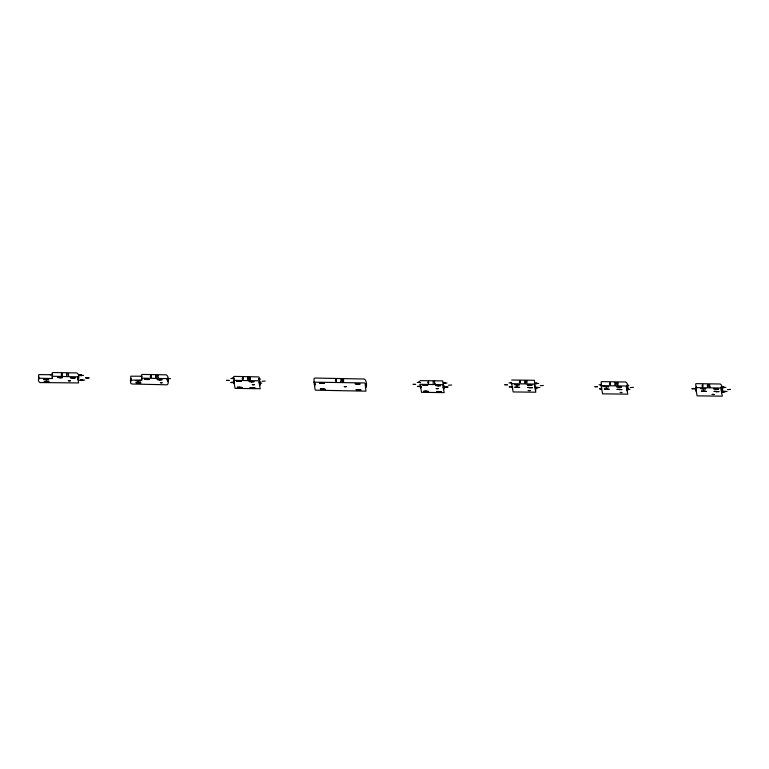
<?xml version="1.0" encoding="UTF-8"?>
<svg xmlns="http://www.w3.org/2000/svg" width="769" height="769" viewBox="0 0 769 769"><rect width="100%" height="100%" fill="white"/><g stroke="black" fill="none" stroke-linecap="round" stroke-linejoin="round"><path stroke-width="1.15" d="M627.341 388.162L627.293 387.528M78.246 379.684L78.255 377.31M130.653 379.05C130.547 376.358 130.624 382.299 130.586 380.405M167.565 380.963L167.623 381.597L167.575 380.799M167.623 381.52L167.623 378.934L167.661 379.588M314.579 384.875L314.559 382.539L314.569 385.038M365.756 386.336L365.794 386.99L365.784 384.298M696.128 388.057L696.108 390.604M130.778 379.434L130.73 381.011M234.247 383.087L234.084 380.607M259.787 384.817L259.816 382.356M696.253 390.787L696.301 389.21M601.589 388.153C601.608 389.768 601.608 384.058 601.579 387.153M38.642 378.608L38.642 378.463M38.71 377.195L38.681 379.328M314.559 384.577L314.598 383.01M365.852 385.134L365.804 384.385M535.705 388.518L535.685 387.97L535.685 390.614M627.312 389.345L627.331 388.576M721.812 389.95L721.793 389.402L721.812 392.171M52.436 378.531L52.148 376.608L53.369 376.262L76.9 376.829L77.688 377.156L78.563 382.933L41.584 382.568C38.075 383.923 36.854 376.877 40.94 378.29L52.436 378.531L52.244 372.83L52.946 372.542L75.17 372.888C78.755 371.638 79.976 378.415 77.957 379.434M61.914 375.628L61.972 373.359L61.087 374.984L62.27 375.003M66.605 375.733L66.663 373.465M68.739 374.032C67.451 371.985 67.912 377.031 68.672 375.541M78.073 378.781L78.13 376.512L78.102 378.204M130.72 381.693L130.73 379.117M141.784 380.001L141.563 378.511L142.784 378.165L164.489 378.569C168.488 377.175 170.026 386.24 165.422 384.769L132.201 384.01L130.874 383.616L130.355 380.194L141.784 380.001L141.659 374.724L142.361 374.445L164.585 374.791C167.988 373.542 169.382 379.924 167.315 380.905M150.993 377.521L151.051 375.253L150.176 376.868L151.349 376.897M158.51 375.935C157.222 373.888 157.683 378.934 158.443 377.454M167.45 380.405L167.507 378.137L167.469 379.828M242.908 379.482L242.966 377.223L242.081 378.838L243.264 378.867M314.002 382.164L364.304 382.933L365.092 383.25L365.948 391.161L315.963 390.191L315.165 389.873L314.002 382.164L314.098 378.386L315.319 378.05L362.574 378.992C366.842 377.416 367.342 387.336 365.659 387.461M314.684 385.827L314.752 383.558L314.723 385.336L314.502 384.529M336.13 381.453L336.188 379.184L335.303 380.799L336.486 380.828M341.561 379.751C339.725 378.213 342.33 382.779 340.59 381.347M365.611 385.778L365.669 383.51L365.64 385.202M420.701 388.018L420.758 385.75L420.71 387.326M428.458 383.414L428.525 381.145L427.641 382.76L428.814 382.789M433.158 383.52L433.216 381.251M434.62 381.28L434.552 383.548L435.321 383.558M443.54 387.499L443.598 385.231L443.569 386.922M443.694 388.518L443.713 386.019M512.49 388.816L512.548 386.547M520.046 382.799L520.104 380.53L519.219 382.145L520.402 382.174M526.957 382.943L527.025 380.684M535.512 389.45L535.57 387.182L535.532 388.874M610.211 384.711L610.269 382.443L609.394 384.067L610.567 384.087M617.142 384.865L617.199 382.597L617.997 382.731L617.968 383.577L617.171 383.683M618.055 384.875L617.699 383.693M627.293 390.171L627.331 387.749M696.243 391.479L696.147 388.662M702.703 386.672L702.76 384.413L701.886 386.028L703.058 386.057M709.681 384.558L709.614 386.826L710.383 386.845M721.62 390.883L721.678 388.614L721.649 390.306M365.804 386.807L365.852 384.711M627.244 389.422L627.148 386.596L627.12 388.287M234.112 380.79C235.17 382.039 232.757 383.068 234.007 383.077M259.749 384.615L259.845 382.529M141.756 376.406L140.564 376.435M249.243 379.626L250.434 377.377M260.268 385.038L259.172 377.223L258.384 376.906L234.334 376.397L233.632 376.685L234.122 379.982M420.124 380.636L442.742 380.905L444.203 388.941M511.702 380.03L534.32 380.29L535.58 388.633M51.196 374.888L50.129 374.763M343.282 381.616C344.993 376.291 339.975 381.789 343.714 381.607M80.389 375.532L83.523 375.397M535.609 383.577L538.752 383.452M601.512 384.654L600.426 384.481L601.281 384.308M722.745 387.557L725.878 387.422M78.553 375.176L80.639 374.859M80.755 380.222L82.735 380.367M537.858 387.816L535.916 387.653L536.512 387.97M723.023 391.632L725.004 391.786M85.782 377.685L88.954 377.723M230.988 382.51L232.728 382.126M417.413 386.471L419.153 386.086M447.087 387.22L444.597 386.817M510.895 386.538L509.155 386.922L512.173 387.009M600.945 388.451C596.484 389.354 602.781 388.383 600.627 389.085M511.568 382.731L510.347 382.558L511.231 382.395M627.158 390.671C628.821 390.546 628.379 380.405 624.044 381.982L601.819 381.635L601.118 381.924L601.8 386.451M721.678 392.68C723.341 392.555 722.898 382.404 718.563 383.991L696.339 383.644L695.637 383.933L696.32 388.451M720.928 387.192L722.995 386.874M52.388 374.272L51.523 374.397L52.667 374.609M45.775 379.751L46.707 379.617M59.473 377.694L60.405 377.56M79.716 375.416L81.812 375.08L78.563 375.205M46.102 381.895L47.034 381.751M72.248 377.973L73.18 377.829M137.613 380.847L138.555 380.713M146.331 379.54L147.263 379.405M137.939 382.991L138.872 382.847M159.106 379.809L160.039 379.675M233.065 377.983L232.209 378.156L234.218 378.521M238.303 381.491L239.236 381.357M258.605 378.982L260.585 379.03M251.078 381.77L252.011 381.626M239.207 387.489L240.139 387.345M251.982 387.759L252.914 387.614M321.327 383.26L322.259 383.116M322.23 389.249L323.163 389.104M357.095 384.019L358.027 383.875M357.998 390.008L358.931 389.873M419.49 381.943L418.624 382.068L420.643 382.481M424.796 385.452L425.728 385.317M443.194 383.01L445.289 382.674L443.232 382.76M437.571 385.73L438.503 385.586M425.699 391.45L426.632 391.306M438.474 391.719L439.407 391.575M516.374 384.836L517.306 384.702M534.936 383.471L537.031 383.125L534.974 383.212M529.149 385.115L530.081 384.971M516.758 387.403L517.7 387.268M529.533 387.682L530.466 387.538M605.789 386.74L606.722 386.596M618.564 387.009L619.497 386.865M606.174 389.306L607.106 389.162M618.949 389.575L619.881 389.441M702.866 388.797L703.798 388.662M722.072 387.441L724.167 387.105L720.986 387.24M715.641 389.076L716.573 388.931M703.251 391.363L704.193 391.229M716.026 391.642L716.958 391.498M626.495 385.356L628.802 385.365M234.007 382.597L230.988 382.539M421.229 386.471L417.471 386.509M421.104 387.018L419.874 386.903L420.73 386.807M696.378 386.672L696.099 386.865M512.654 387.489L511.654 387.393L512.471 387.268M248.464 377.339L247.666 377.319L247.608 379.588L248.464 379.607M247.637 378.444L248.425 378.463M141.881 376.224L130.759 376.204L131.076 379.944M52.532 374.753L39.248 374.599L38.546 374.888L38.892 377.166M543.385 385.461L540.232 385.682M633.435 387.365L630.292 387.595M730.521 389.431L727.368 389.652M170.574 378.608L167.431 378.838M265.218 381.039L262.066 381.27M451.643 385L448.49 385.231M85.801 377.954L88.973 377.992L85.849 377.733M694.042 388.681C696.464 389.229 689.947 388.335 692.321 388.883M596.955 386.624C599.387 387.172 592.87 386.269 595.235 386.826M506.906 384.711C509.338 385.269 502.753 384.356 505.185 384.913M415.164 384.26C417.577 384.817 411.088 383.894 413.443 384.462M228.739 380.299C231.171 380.857 224.586 379.944 227.018 380.501M628.581 389.585L627.379 389.066L629.917 389.431M721.985 391.709L724.023 391.911L723.033 391.661M443.107 387.288L446.135 387.336L444.261 386.874M78.88 380.184L81.754 380.501L80.793 380.261M723.677 387.749L722.773 387.586M715.612 388.912L716.602 389.095M726.993 391.488L723.466 391.248M702.847 388.643L703.827 388.816M716.006 391.479L716.987 391.661M703.231 391.21L704.212 391.392M618.536 386.845L619.516 387.028M605.761 386.576L606.751 386.759M618.93 389.422L619.91 389.595M606.155 389.143L607.135 389.325M535.676 383.616L536.551 383.779M529.12 384.952L530.11 385.134M539.867 387.518L536.339 387.278M516.355 384.683L517.335 384.856M529.514 387.518L530.495 387.701M516.739 387.249L517.72 387.432M447.01 382.991L443.867 383.125L444.809 383.327M448.125 387.067L445.664 386.663L447.125 387.182M437.542 385.567L438.522 385.75M424.767 385.298L425.747 385.471M438.445 391.556L439.426 391.738M425.67 391.286L426.66 391.469M357.066 383.856L358.056 384.039M321.307 383.097L322.288 383.279M357.979 389.845L358.96 390.027M322.211 389.085L323.191 389.268M259.557 382.712L261.691 383.106M251.05 381.607L252.03 381.789M238.275 381.337L239.255 381.511M251.953 387.595L252.934 387.778M239.178 387.326L240.168 387.509M159.077 379.655L160.067 379.838M146.312 379.386L147.292 379.559M137.593 380.693L138.574 380.866M137.911 382.827L138.901 383.01M81.322 375.733L80.418 375.56M72.219 377.81L73.199 377.992M84.725 380.078L81.197 379.828M59.444 377.541L60.434 377.714M45.756 379.588L46.736 379.771M46.073 381.732L47.053 381.914M723.129 391.296L725.013 391.767M536.003 387.326L537.887 387.787M80.86 379.886L82.744 380.347M601.281 384.894L599.022 384.808M511.231 382.981L508.972 382.895M419.49 382.52L417.221 382.433M233.065 378.559L230.796 378.483M259.182 382.751L260.701 383.222M249.367 377.358L250.444 379.646M259.614 382.972L259.653 381.28L259.73 384.481M234.132 380.943L234.074 383.202M155.559 375.724C155.117 380.886 157.962 374.08 155.559 375.724M524.804 380.636L524.746 382.904C526.236 383.481 526.323 380.126 524.804 380.636M614.969 382.549L614.912 384.817C616.402 385.394 616.488 382.039 614.969 382.549M707.461 384.51L707.403 386.778C708.893 387.355 708.989 384 707.461 384.51M43.91 379.53L48.639 379.732L43.91 379.53M44.237 381.674L48.966 381.876L44.237 381.674M57.608 377.473L62.337 377.675L57.608 377.473M68.403 380.751L70.287 380.838L68.403 380.751M70.383 377.742L75.102 377.954L70.383 377.742M135.757 380.626L140.477 380.828L135.757 380.626M136.075 382.77L140.804 382.972L136.075 382.77M144.466 379.319L149.196 379.521L144.466 379.319M157.241 379.588L161.971 379.79L157.241 379.588M160.365 382.702L162.259 382.789L160.461 382.664M233.603 380.347L235.064 388.383L260.239 388.71L258.701 380.78L233.603 380.347M236.439 381.27L241.158 381.472L236.439 381.27M237.342 387.259L242.072 387.47L237.342 387.259M249.214 381.539L253.933 381.751L249.214 381.539M250.117 387.538L254.837 387.739L250.117 387.538M252.338 384.654L254.231 384.74L252.338 384.654M319.462 383.039L324.191 383.241L319.462 383.039M320.375 389.027L325.095 389.229L320.375 389.027M344.31 386.615L346.194 386.692L344.31 386.615M355.23 383.798L359.959 384L355.23 383.798M356.134 389.787L360.863 389.989L356.134 389.787M420.095 384.308L421.556 392.344L444.174 392.613L442.636 384.683L420.095 384.308M422.931 385.231L427.651 385.432L422.931 385.231M423.834 391.219L428.564 391.431L423.834 391.219M435.706 385.5L440.426 385.711L435.706 385.5M436.273 388.566L438.167 388.643L436.273 388.566M436.609 391.498L441.329 391.7L436.609 391.498M511.673 383.693L513.173 391.94L535.791 392.209L534.224 384.067L511.673 383.693M514.509 384.615L519.238 384.817L514.509 384.615M514.903 387.182L519.623 387.384L514.903 387.182M527.284 384.885L532.013 385.096L527.284 384.885M527.678 387.451L532.398 387.663L527.678 387.451M528.245 390.517L530.139 390.594L528.245 390.517M601.089 385.596L602.588 393.843L627.764 394.161L626.187 386.028L601.089 385.596M603.925 386.519L608.654 386.72L603.925 386.519M604.319 389.085L609.038 389.287L604.319 389.085M616.7 386.788L621.419 386.99L616.7 386.788M617.084 389.354L621.813 389.556L617.084 389.354M620.218 392.469L622.102 392.555L620.304 392.43M695.609 387.605L697.108 395.852L722.283 396.17L720.716 388.028L695.609 387.605M701.001 388.576L705.731 388.778L701.001 388.576M701.395 391.142L706.115 391.344L701.395 391.142M713.776 388.845L718.506 389.056L713.776 388.845M712.181 394.42L714.074 394.507L712.181 394.42M714.17 391.411L718.89 391.623L714.17 391.411M444.991 382.952L445.674 383.116L444.972 382.981M259.249 379.155L258.605 379.04L259.249 379.155"/></g></svg>
